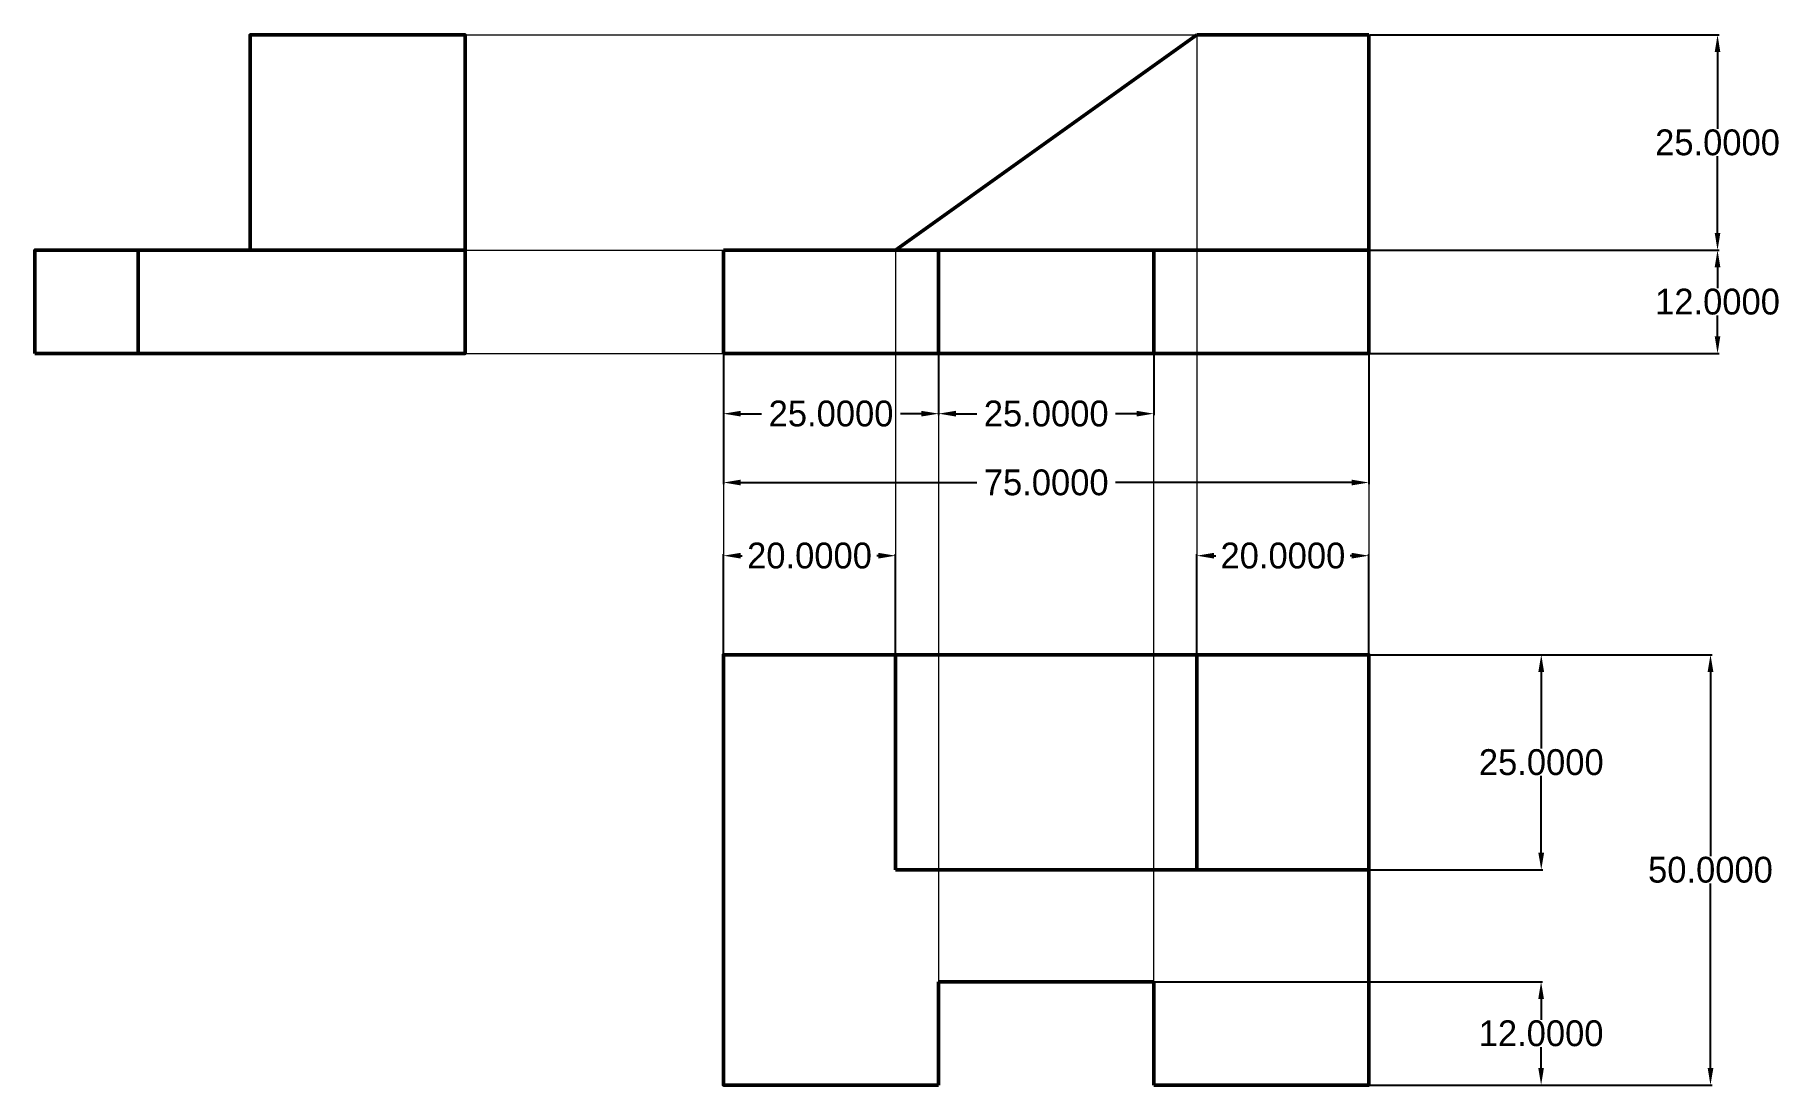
# Model space of a CAD drawing. Header units: inches. Extents: x 0 to 203, y -85 to 37.
import ezdxf
from ezdxf.lldxf.tags import DXFTag

# ---------------------------------------------------------------- set-up
doc = ezdxf.new("R2010")
doc.units = ezdxf.units.IN
doc.header["$MEASUREMENT"] = 0
doc.layers.get('0').update_dxf_attribs({"lineweight": 50})
for name, color, linetype, lineweight in [('dimension', 7, 'Continuous', 5), ('extension or projection', 7, 'Continuous', 5), ('hidden', 7, 'HIDDENX2', 50)]:
    doc.layers.add(name, color=color, linetype=linetype, lineweight=lineweight)
tags = doc.linetypes.add('HIDDENX2', pattern=[0.75, 0.5, -0.25]).pattern_tags.tags
tags[6:7] = [DXFTag(74, 4), DXFTag(75, 0), DXFTag(340, '0'), DXFTag(46, 1.0), DXFTag(50, 0.0), DXFTag(44, 0.0), DXFTag(45, 0.0)]
tags[4:5] = [DXFTag(74, 4), DXFTag(75, 0), DXFTag(340, '0'), DXFTag(46, 1.0), DXFTag(50, 0.0), DXFTag(44, 0.0), DXFTag(45, 0.0)]
doc.dimstyles.get("Standard").update_dxf_attribs({"dimtxt": 0.18, "dimasz": 0.18, "dimexe": 0.18, "dimexo": 0.0625, "dimgap": 0.09, "dimtad": 0, "dimtih": 1, "dimtoh": 1, "dimdec": 4, "dimzin": 0, "dimdsep": 46, "dimtxsty": 'Standard', "dimcen": 0.09, "dimadec": 0, "dimazin": 0, "dimtfac": 1, "dimtdec": 4, "dimtofl": 0, "dimtmove": 0, "dimatfit": 3, "dimfxl": 0, "dimtolj": 1, "dimtzin": 0, "dimarcsym": 0})

# ---------------------------------------------------------------- blocks, each defined once
blk = doc.blocks.new('*D10')
at = {"color": 0, "linetype": 'ByBlock', "lineweight": -2}
for p, q in [((155.06, -35), (194.86, -35)), ((194.68, -37), (194.68, -58.41)), ((194.68, -83), (194.68, -61.59)), ((155.06, -85), (194.86, -85))]:
    blk.add_line(p, q, dxfattribs=at)
at = {"color": 0, "linetype": 'ByBlock'}
for points in [[(194.68, -35), (195.02, -37), (194.35, -37)], [(194.68, -85), (195.02, -83), (194.35, -83)]]:
    blk.add_solid(points, dxfattribs=at)
at = {"layer": 'DEFPOINTS', "color": 0, "linetype": 'ByBlock'}
for p in [(155, -35), (155, -85)]:
    blk.add_point(p, dxfattribs=at)
at = {"color": 0, "linetype": 'ByBlock', "insert": (194.68, -60), "char_height": 3, "attachment_point": 5}
blk.add_mtext('50.0000', dxfattribs=at)
blk = doc.blocks.new('*D9')
at = {"color": 0, "linetype": 'ByBlock', "lineweight": -2}
for p, q in [((155.06, -35), (175.2, -35)), ((175.02, -37), (175.02, -45.91)), ((175.02, -58), (175.02, -49.09)), ((155.06, -60), (175.2, -60))]:
    blk.add_line(p, q, dxfattribs=at)
at = {"color": 0, "linetype": 'ByBlock'}
for points in [[(175.02, -35), (175.35, -37), (174.68, -37)], [(175.02, -60), (175.35, -58), (174.68, -58)]]:
    blk.add_solid(points, dxfattribs=at)
at = {"layer": 'DEFPOINTS', "color": 0, "linetype": 'ByBlock'}
for p in [(155, -35), (155, -60)]:
    blk.add_point(p, dxfattribs=at)
at = {"color": 0, "linetype": 'ByBlock', "insert": (175.02, -47.5), "char_height": 3, "attachment_point": 5}
blk.add_mtext('25.0000', dxfattribs=at)
blk = doc.blocks.new('*D8')
at = {"color": 0, "linetype": 'ByBlock', "lineweight": -2}
for p, q in [((135, -34.94), (135, -23.32)), ((137, -23.5), (137.19, -23.5)), ((153, -23.5), (152.81, -23.5)), ((155, -34.94), (155, -23.32))]:
    blk.add_line(p, q, dxfattribs=at)
at = {"color": 0, "linetype": 'ByBlock'}
for points in [[(135, -23.5), (137, -23.83), (137, -23.17)], [(155, -23.5), (153, -23.83), (153, -23.17)]]:
    blk.add_solid(points, dxfattribs=at)
at = {"layer": 'DEFPOINTS', "color": 0, "linetype": 'ByBlock'}
for p in [(135, -35), (155, -35)]:
    blk.add_point(p, dxfattribs=at)
at = {"color": 0, "linetype": 'ByBlock', "insert": (145, -23.5), "char_height": 3, "attachment_point": 5}
blk.add_mtext('20.0000', dxfattribs=at)
blk = doc.blocks.new('*D7')
at = {"color": 0, "linetype": 'ByBlock', "lineweight": -2}
for p, q in [((155.06, 12), (195.68, 12)), ((195.5, 10), (195.5, 7.59)), ((195.5, 2), (195.5, 4.41)), ((155.06, 0), (195.68, 0))]:
    blk.add_line(p, q, dxfattribs=at)
at = {"color": 0, "linetype": 'ByBlock'}
for points in [[(195.5, 12), (195.83, 10), (195.17, 10)], [(195.5, 0), (195.83, 2), (195.17, 2)]]:
    blk.add_solid(points, dxfattribs=at)
at = {"layer": 'DEFPOINTS', "color": 0, "linetype": 'ByBlock'}
for p in [(155, 12), (155, 0)]:
    blk.add_point(p, dxfattribs=at)
at = {"color": 0, "linetype": 'ByBlock', "insert": (195.5, 6), "char_height": 3, "attachment_point": 5}
blk.add_mtext('12.0000', dxfattribs=at)
blk = doc.blocks.new('*D6')
at = {"color": 0, "linetype": 'ByBlock', "lineweight": -2}
for p, q in [((155.06, 37), (195.68, 37)), ((195.5, 35), (195.5, 26.09)), ((195.5, 14), (195.5, 22.91)), ((155.06, 12), (195.68, 12))]:
    blk.add_line(p, q, dxfattribs=at)
at = {"color": 0, "linetype": 'ByBlock'}
for points in [[(195.5, 37), (195.17, 35), (195.83, 35)], [(195.5, 12), (195.17, 14), (195.83, 14)]]:
    blk.add_solid(points, dxfattribs=at)
at = {"layer": 'DEFPOINTS', "color": 0, "linetype": 'ByBlock'}
for p in [(155, 37), (155, 12)]:
    blk.add_point(p, dxfattribs=at)
at = {"color": 0, "linetype": 'ByBlock', "insert": (195.5, 24.5), "char_height": 3, "attachment_point": 5}
blk.add_mtext('25.0000', dxfattribs=at)
blk = doc.blocks.new('*D5')
at = {"color": 0, "linetype": 'ByBlock', "lineweight": -2}
for p, q in [((80, -34.94), (80, -23.32)), ((82, -23.5), (82.19, -23.5)), ((98, -23.5), (97.81, -23.5)), ((100, -34.94), (100, -23.32))]:
    blk.add_line(p, q, dxfattribs=at)
at = {"color": 0, "linetype": 'ByBlock'}
for points in [[(80, -23.5), (82, -23.83), (82, -23.17)], [(100, -23.5), (98, -23.83), (98, -23.17)]]:
    blk.add_solid(points, dxfattribs=at)
at = {"layer": 'DEFPOINTS', "color": 0, "linetype": 'ByBlock'}
for p in [(80, -35), (100, -35)]:
    blk.add_point(p, dxfattribs=at)
at = {"color": 0, "linetype": 'ByBlock', "insert": (90, -23.5), "char_height": 3, "attachment_point": 5}
blk.add_mtext('20.0000', dxfattribs=at)
blk = doc.blocks.new('*D4')
at = {"color": 0, "linetype": 'ByBlock', "lineweight": -2}
for p, q in [((130.06, -73), (175.18, -73)), ((175, -75), (175, -77.41)), ((175, -83), (175, -80.59)), ((130.06, -85), (175.18, -85))]:
    blk.add_line(p, q, dxfattribs=at)
at = {"color": 0, "linetype": 'ByBlock'}
for points in [[(175, -73), (174.67, -75), (175.33, -75)], [(175, -85), (174.67, -83), (175.33, -83)]]:
    blk.add_solid(points, dxfattribs=at)
at = {"layer": 'DEFPOINTS', "color": 0, "linetype": 'ByBlock'}
for p in [(130, -73), (130, -85)]:
    blk.add_point(p, dxfattribs=at)
at = {"color": 0, "linetype": 'ByBlock', "insert": (175, -79), "char_height": 3, "attachment_point": 5}
blk.add_mtext('12.0000', dxfattribs=at)
blk = doc.blocks.new('*D3')
at = {"color": 0, "linetype": 'ByBlock', "lineweight": -2}
for p, q in [((80, -0.06), (80, -7.18)), ((105, -0.06), (105, -7.18)), ((82, -7), (84.43, -7)), ((103, -7), (100.57, -7))]:
    blk.add_line(p, q, dxfattribs=at)
at = {"color": 0, "linetype": 'ByBlock'}
for points in [[(80, -7), (82, -7.33), (82, -6.67)], [(105, -7), (103, -7.33), (103, -6.67)]]:
    blk.add_solid(points, dxfattribs=at)
at = {"layer": 'DEFPOINTS', "color": 0, "linetype": 'ByBlock'}
for p in [(80, 0), (105, 0)]:
    blk.add_point(p, dxfattribs=at)
at = {"color": 0, "linetype": 'ByBlock', "insert": (92.5, -7), "char_height": 3, "attachment_point": 5}
blk.add_mtext('25.0000', dxfattribs=at)
blk = doc.blocks.new('*D2')
at = {"color": 0, "linetype": 'ByBlock', "lineweight": -2}
for p, q in [((80, -0.06), (80, -15.18)), ((155, -0.06), (155, -15.18)), ((82, -15), (109.43, -15)), ((153, -15), (125.57, -15))]:
    blk.add_line(p, q, dxfattribs=at)
at = {"color": 0, "linetype": 'ByBlock'}
for points in [[(80, -15), (82, -15.33), (82, -14.67)], [(155, -15), (153, -15.33), (153, -14.67)]]:
    blk.add_solid(points, dxfattribs=at)
at = {"layer": 'DEFPOINTS', "color": 0, "linetype": 'ByBlock'}
for p in [(80, 0), (155, 0)]:
    blk.add_point(p, dxfattribs=at)
at = {"color": 0, "linetype": 'ByBlock', "insert": (117.5, -15), "char_height": 3, "attachment_point": 5}
blk.add_mtext('75.0000', dxfattribs=at)
blk = doc.blocks.new('*D1')
at = {"color": 0, "linetype": 'ByBlock', "lineweight": -2}
for p, q in [((105, -0.06), (105, -7.18)), ((130, -0.06), (130, -7.18)), ((107, -7), (109.43, -7)), ((128, -7), (125.57, -7))]:
    blk.add_line(p, q, dxfattribs=at)
at = {"color": 0, "linetype": 'ByBlock'}
for points in [[(105, -7), (107, -7.33), (107, -6.67)], [(130, -7), (128, -7.33), (128, -6.67)]]:
    blk.add_solid(points, dxfattribs=at)
at = {"layer": 'DEFPOINTS', "color": 0, "linetype": 'ByBlock'}
for p in [(105, 0), (130, 0)]:
    blk.add_point(p, dxfattribs=at)
at = {"color": 0, "linetype": 'ByBlock', "insert": (117.5, -7), "char_height": 3, "attachment_point": 5}
blk.add_mtext('25.0000', dxfattribs=at)

msp = doc.modelspace()

# ---------------------------------------------------------------- linework, layer by layer
for p, q in [((100, 12), (135, 37)), ((155, 37), (135, 37)), ((155, 12), (155, 37)), ((155, 12), (80, 12)), ((80, 12), (80, 0)), ((105, 0), (105, 12)), ((130, 0), (130, 12)), ((155, 0), (155, 12)), ((80, 0), (155, 0)), ((100, -35), (100, -60)), ((135, -60), (135, -35)), ((100, -60), (155, -60)), ((105, -85), (105, -73)), ((105, -73), (130, -73)), ((130, -73), (130, -85))]:
    msp.add_line(p, q)
for points in [[(25, 12), (50, 12), (50, 37), (25, 37)], [(0, 0), (50, 0), (50, 12), (0, 12)]]:
    msp.add_lwpolyline(points, close=True)
msp.add_lwpolyline([(130, -85), (155, -85), (155, -35), (80, -35), (80, -85), (105, -85)])
at = {"layer": 'dimension'}
msp.add_line((135, -35), (155, -35), dxfattribs=at)
at = {"layer": 'extension or projection'}
for p, q in [((50, 37), (135, 37)), ((135, 37), (135, -35)), ((50, 12), (80, 12)), ((100, 12), (100, -35)), ((50, 0), (80, 0)), ((80, 0), (80, -35)), ((105, 0), (105, -73)), ((130, -73), (130, 0)), ((155, 0), (155, -35))]:
    msp.add_line(p, q, dxfattribs=at)
at = {"layer": 'hidden', "linetype": 'HIDDENX2'}
msp.add_line((12, 0), (12, 12), dxfattribs=at)

# ---------------------------------------------------------------- dimensions: what is measured, and where the dimension line sits
at = {"layer": 'dimension'}
for base, p1, p2, picture, middle in [((195.5, 12), (155, 37), (155, 12), '*D6', (195.5, 24.5)), ((195.5, 12), (155, 0), (155, 12), '*D7', (195.5, 6)), ((194.68398, -35), (155, -85), (155, -35), '*D10', (194.68398, -60)), ((175.0165, -35), (155, -60), (155, -35), '*D9', (175.0165, -47.5)), ((175, -85), (130, -73), (130, -85), '*D4', (175, -79))]:
    dim = msp.add_linear_dim(base=base, p1=p1, p2=p2, angle=90, dimstyle='Standard', override={"dimtxt": 3, "dimasz": 2}, dxfattribs=at)
    dim.commit()
    dim.dimension.update_dxf_attribs({"geometry": picture, "text_midpoint": middle})
for base, p1, p2, picture, middle in [((105, -7), (80, 0), (105, 0), '*D3', (92.5, -7)), ((155, -15), (80, 0), (155, 0), '*D2', (117.5, -15)), ((130, -7), (105, 0), (130, 0), '*D1', (117.5, -7)), ((100, -23.5), (80, -35), (100, -35), '*D5', (90, -23.5)), ((155, -23.5), (135, -35), (155, -35), '*D8', (145, -23.5))]:
    dim = msp.add_linear_dim(base=base, p1=p1, p2=p2, dimstyle='Standard', override={"dimtxt": 3, "dimasz": 2}, dxfattribs=at)
    dim.commit()
    dim.dimension.update_dxf_attribs({"geometry": picture, "text_midpoint": middle})

doc.saveas('drawing.dxf')
